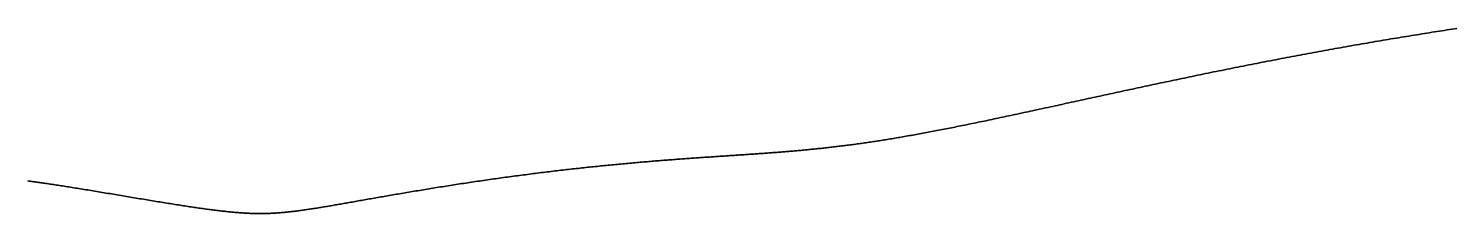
# Model space of a CAD drawing. Header units: inches. Extents: x 130170 to 284068, y 377793 to 804530.
# Drawn here: x 253772.5 to 253857.6, y 753897.8 to 753908.9 of the extents above; entities that cross this region are included whole.
import ezdxf

# ---------------------------------------------------------------- set-up
doc = ezdxf.new("R2010")
doc.units = ezdxf.units.IN
doc.header["$MEASUREMENT"] = 0
doc.layers.add('muni_il', color=7, linetype='Continuous')

msp = doc.modelspace()

# ---------------------------------------------------------------- linework, layer by layer
at = {"layer": 'muni_il'}
for points in [[(253857.746, 753908.86), (253857.599, 753908.838), (253857.451, 753908.815), (253857.304, 753908.792), (253857.156, 753908.769), (253857.007, 753908.746), (253856.858, 753908.723), (253856.709, 753908.7), (253856.559, 753908.676), (253856.409, 753908.653), (253856.259, 753908.629), (253856.108, 753908.605), (253855.957, 753908.581), (253855.806, 753908.557), (253855.654, 753908.533), (253855.502, 753908.508), (253855.349, 753908.484), (253855.197, 753908.459), (253855.044, 753908.434), (253854.89, 753908.409), (253854.736, 753908.384), (253854.582, 753908.359), (253854.428, 753908.333), (253854.273, 753908.308), (253854.118, 753908.282), (253853.963, 753908.256), (253853.808, 753908.23), (253853.652, 753908.204), (253853.496, 753908.178), (253853.339, 753908.151), (253853.183, 753908.125), (253853.026, 753908.098), (253852.869, 753908.071), (253852.711, 753908.044), (253852.554, 753908.017), (253852.396, 753907.99), (253852.238, 753907.963), (253852.08, 753907.935), (253851.921, 753907.908), (253851.762, 753907.88), (253851.603, 753907.852), (253851.444, 753907.824), (253851.285, 753907.796), (253851.126, 753907.768), (253850.966, 753907.739), (253850.806, 753907.711), (253850.646, 753907.682), (253850.486, 753907.653), (253850.325, 753907.624), (253850.165, 753907.595), (253850.004, 753907.566), (253849.844, 753907.537), (253849.683, 753907.508), (253849.522, 753907.478), (253849.361, 753907.449), (253849.199, 753907.419), (253849.038, 753907.389), (253848.877, 753907.359), (253848.715, 753907.329), (253848.554, 753907.299), (253848.392, 753907.269), (253848.23, 753907.238), (253848.069, 753907.208), (253847.907, 753907.177), (253847.745, 753907.147), (253847.583, 753907.116), (253847.421, 753907.085), (253847.259, 753907.054), (253847.098, 753907.023), (253846.936, 753906.992), (253846.774, 753906.961), (253846.612, 753906.93), (253846.45, 753906.898), (253846.288, 753906.867), (253846.126, 753906.835), (253845.964, 753906.804), (253845.803, 753906.772), (253845.641, 753906.74), (253845.479, 753906.708), (253845.318, 753906.676), (253845.156, 753906.644), (253844.995, 753906.612), (253844.833, 753906.58), (253844.672, 753906.548), (253844.511, 753906.516), (253844.35, 753906.483), (253844.189, 753906.451), (253844.029, 753906.419), (253843.868, 753906.386), (253843.708, 753906.354), (253843.547, 753906.321), (253843.387, 753906.289), (253843.227, 753906.256), (253843.067, 753906.223), (253842.908, 753906.191), (253842.748, 753906.158), (253842.589, 753906.125), (253842.43, 753906.092), (253842.271, 753906.059), (253842.112, 753906.026), (253841.954, 753905.994), (253841.796, 753905.961), (253841.638, 753905.928), (253841.48, 753905.895), (253841.322, 753905.862), (253841.165, 753905.829), (253841.008, 753905.796), (253840.851, 753905.763), (253840.695, 753905.73), (253840.539, 753905.697), (253840.383, 753905.664), (253840.227, 753905.632), (253840.072, 753905.599), (253839.917, 753905.566), (253839.763, 753905.533), (253839.608, 753905.5), (253839.454, 753905.467), (253839.301, 753905.434), (253839.147, 753905.401), (253838.994, 753905.369), (253838.842, 753905.336), (253838.689, 753905.303), (253838.537, 753905.271), (253838.386, 753905.238), (253838.235, 753905.205), (253838.084, 753905.173), (253837.933, 753905.14), (253837.783, 753905.108), (253837.634, 753905.076), (253837.485, 753905.043), (253837.336, 753905.011), (253837.187, 753904.979), (253837.039, 753904.947), (253836.892, 753904.915), (253836.745, 753904.883), (253836.598, 753904.851), (253836.451, 753904.819), (253836.306, 753904.787), (253836.16, 753904.755), (253836.015, 753904.724), (253835.871, 753904.692), (253835.727, 753904.661), (253835.583, 753904.629), (253835.44, 753904.598), (253835.297, 753904.567), (253835.155, 753904.536), (253835.013, 753904.505), (253834.872, 753904.474), (253834.731, 753904.443), (253834.591, 753904.413), (253834.451, 753904.382), (253834.312, 753904.352), (253834.173, 753904.321), (253834.035, 753904.291), (253833.897, 753904.261), (253833.76, 753904.231), (253833.623, 753904.201), (253833.487, 753904.171), (253833.351, 753904.142), (253833.215, 753904.112), (253833.081, 753904.083), (253832.947, 753904.054), (253832.813, 753904.024), (253832.68, 753903.995), (253832.547, 753903.967), (253832.415, 753903.938), (253832.283, 753903.909), (253832.152, 753903.881), (253832.022, 753903.853), (253831.892, 753903.825), (253831.762, 753903.797), (253831.634, 753903.769), (253831.505, 753903.741), (253831.377, 753903.714), (253831.25, 753903.686), (253831.123, 753903.659), (253830.997, 753903.632), (253830.871, 753903.605), (253830.746, 753903.578), (253830.622, 753903.552), (253830.498, 753903.525), (253830.374, 753903.499), (253830.251, 753903.473), (253830.129, 753903.447), (253830.007, 753903.421), (253829.886, 753903.396), (253829.765, 753903.37), (253829.645, 753903.345), (253829.525, 753903.32), (253829.406, 753903.295), (253829.288, 753903.271), (253829.17, 753903.246), (253829.052, 753903.222), (253828.935, 753903.198), (253828.819, 753903.173), (253828.703, 753903.15), (253828.588, 753903.126), (253828.473, 753903.103), (253828.359, 753903.079), (253828.245, 753903.056), (253828.132, 753903.033), (253828.019, 753903.01), (253827.907, 753902.988), (253827.795, 753902.966), (253827.684, 753902.943), (253827.574, 753902.921), (253827.464, 753902.9), (253827.354, 753902.878), (253827.245, 753902.856), (253827.137, 753902.835), (253827.029, 753902.814), (253826.921, 753902.793), (253826.815, 753902.772), (253826.708, 753902.752), (253826.602, 753902.732), (253826.497, 753902.711), (253826.392, 753902.691), (253826.287, 753902.672), (253826.183, 753902.652), (253826.08, 753902.633), (253825.977, 753902.613), (253825.874, 753902.594), (253825.772, 753902.575), (253825.671, 753902.557), (253825.57, 753902.538), (253825.469, 753902.52), (253825.369, 753902.502), (253825.269, 753902.484), (253825.17, 753902.466), (253825.071, 753902.449), (253824.973, 753902.431), (253824.875, 753902.414), (253824.778, 753902.397), (253824.681, 753902.38), (253824.584, 753902.363), (253824.488, 753902.347), (253824.392, 753902.33), (253824.297, 753902.314), (253824.202, 753902.298), (253824.107, 753902.283), (253824.013, 753902.267), (253823.919, 753902.251), (253823.826, 753902.236), (253823.733, 753902.221), (253823.641, 753902.206), (253823.549, 753902.191), (253823.457, 753902.177), (253823.366, 753902.162), (253823.274, 753902.148), (253823.184, 753902.134), (253823.094, 753902.12), (253823.004, 753902.106), (253822.914, 753902.092), (253822.825, 753902.079), (253822.736, 753902.066), (253822.647, 753902.052), (253822.559, 753902.04), (253822.471, 753902.027), (253822.383, 753902.014), (253822.296, 753902.001), (253822.209, 753901.989), (253822.122, 753901.977), (253822.035, 753901.965), (253821.949, 753901.953), (253821.863, 753901.941), (253821.778, 753901.929), (253821.692, 753901.918), (253821.607, 753901.906), (253821.522, 753901.895), (253821.438, 753901.884), (253821.354, 753901.873), (253821.269, 753901.862), (253821.186, 753901.852), (253821.102, 753901.841), (253821.018, 753901.831), (253820.935, 753901.82), (253820.852, 753901.81), (253820.769, 753901.8), (253820.687, 753901.79), (253820.604, 753901.781), (253820.522, 753901.771), (253820.44, 753901.761), (253820.358, 753901.752), (253820.276, 753901.743), (253820.195, 753901.733), (253820.114, 753901.724), (253820.032, 753901.715), (253819.951, 753901.706), (253819.87, 753901.698), (253819.79, 753901.689), (253819.709, 753901.68), (253819.628, 753901.672), (253819.548, 753901.663), (253819.467, 753901.655), (253819.387, 753901.647), (253819.307, 753901.639), (253819.227, 753901.631), (253819.147, 753901.623), (253819.067, 753901.615), (253818.987, 753901.608), (253818.907, 753901.6), (253818.827, 753901.592), (253818.748, 753901.585), (253818.668, 753901.578), (253818.588, 753901.57), (253818.509, 753901.563), (253818.429, 753901.556), (253818.35, 753901.549), (253818.27, 753901.542), (253818.191, 753901.535), (253818.111, 753901.528), (253818.032, 753901.521), (253817.952, 753901.514), (253817.872, 753901.508), (253817.793, 753901.501), (253817.713, 753901.494), (253817.634, 753901.488), (253817.554, 753901.482), (253817.474, 753901.475), (253817.394, 753901.469), (253817.315, 753901.462), (253817.235, 753901.456), (253817.155, 753901.45), (253817.075, 753901.444), (253816.995, 753901.438), (253816.914, 753901.432), (253816.834, 753901.426), (253816.754, 753901.42), (253816.673, 753901.414), (253816.593, 753901.408), (253816.512, 753901.402), (253816.431, 753901.396), (253816.35, 753901.39), (253816.269, 753901.384), (253816.188, 753901.378), (253816.106, 753901.373), (253816.025, 753901.367), (253815.943, 753901.361), (253815.861, 753901.355), (253815.779, 753901.35), (253815.697, 753901.344), (253815.615, 753901.338), (253815.532, 753901.333), (253815.45, 753901.327), (253815.367, 753901.321), (253815.284, 753901.316), (253815.201, 753901.31), (253815.117, 753901.304), (253815.033, 753901.299), (253814.95, 753901.293), (253814.866, 753901.287), (253814.781, 753901.282), (253814.697, 753901.276), (253814.612, 753901.271), (253814.527, 753901.265), (253814.442, 753901.259), (253814.356, 753901.253), (253814.271, 753901.248), (253814.185, 753901.242), (253814.099, 753901.236), (253814.012, 753901.23), (253813.926, 753901.225), (253813.839, 753901.219), (253813.752, 753901.213), (253813.664, 753901.207), (253813.576, 753901.201), (253813.488, 753901.195), (253813.4, 753901.189), (253813.311, 753901.183), (253813.223, 753901.177), (253813.133, 753901.171), (253813.044, 753901.165), (253812.954, 753901.159), (253812.864, 753901.153), (253812.774, 753901.147), (253812.683, 753901.14), (253812.592, 753901.134), (253812.501, 753901.128), (253812.409, 753901.121), (253812.318, 753901.115), (253812.225, 753901.108), (253812.133, 753901.102), (253812.04, 753901.095), (253811.947, 753901.089), (253811.853, 753901.082), (253811.76, 753901.075), (253811.666, 753901.068), (253811.571, 753901.061), (253811.476, 753901.054), (253811.381, 753901.047), (253811.286, 753901.04), (253811.19, 753901.033), (253811.094, 753901.026), (253810.997, 753901.019), (253810.901, 753901.011), (253810.803, 753901.004), (253810.706, 753900.996), (253810.608, 753900.989), (253810.51, 753900.981), (253810.411, 753900.973), (253810.313, 753900.966), (253810.213, 753900.958), (253810.114, 753900.95), (253810.014, 753900.942), (253809.914, 753900.934), (253809.813, 753900.925), (253809.712, 753900.917), (253809.611, 753900.909), (253809.509, 753900.9), (253809.408, 753900.892), (253809.305, 753900.883), (253809.203, 753900.874), (253809.1, 753900.866), (253808.996, 753900.857), (253808.893, 753900.848), (253808.789, 753900.838), (253808.684, 753900.829), (253808.58, 753900.82), (253808.475, 753900.811), (253808.369, 753900.801), (253808.264, 753900.792), (253808.157, 753900.782), (253808.051, 753900.772), (253807.945, 753900.762), (253807.838, 753900.752), (253807.73, 753900.742), (253807.623, 753900.732), (253807.514, 753900.722), (253807.406, 753900.711), (253807.298, 753900.701), (253807.189, 753900.69), (253807.079, 753900.679), (253806.97, 753900.669), (253806.86, 753900.658), (253806.75, 753900.647), (253806.64, 753900.636), (253806.529, 753900.624), (253806.418, 753900.613), (253806.306, 753900.602), (253806.195, 753900.59), (253806.083, 753900.578), (253805.971, 753900.566), (253805.858, 753900.555), (253805.746, 753900.543), (253805.633, 753900.53), (253805.519, 753900.518), (253805.406, 753900.506), (253805.292, 753900.493), (253805.178, 753900.481), (253805.064, 753900.468), (253804.949, 753900.455), (253804.834, 753900.442), (253804.719, 753900.429), (253804.604, 753900.416), (253804.489, 753900.403), (253804.373, 753900.39), (253804.257, 753900.376), (253804.141, 753900.363), (253804.025, 753900.349), (253803.909, 753900.335), (253803.792, 753900.321), (253803.675, 753900.307), (253803.558, 753900.293), (253803.441, 753900.279), (253803.324, 753900.264), (253803.206, 753900.25), (253803.088, 753900.235), (253802.971, 753900.221), (253802.853, 753900.206), (253802.735, 753900.191), (253802.616, 753900.176), (253802.498, 753900.161), (253802.38, 753900.146), (253802.261, 753900.131), (253802.143, 753900.115), (253802.024, 753900.1), (253801.905, 753900.084), (253801.786, 753900.068), (253801.667, 753900.053), (253801.548, 753900.037), (253801.429, 753900.021), (253801.31, 753900.005), (253801.191, 753899.989), (253801.072, 753899.973), (253800.953, 753899.956), (253800.834, 753899.94), (253800.715, 753899.923), (253800.596, 753899.907), (253800.476, 753899.89), (253800.357, 753899.873), (253800.238, 753899.856), (253800.119, 753899.84), (253800, 753899.823), (253799.882, 753899.805), (253799.763, 753899.788), (253799.644, 753899.771), (253799.525, 753899.754), (253799.407, 753899.736), (253799.288, 753899.719), (253799.17, 753899.702), (253799.052, 753899.684), (253798.934, 753899.666), (253798.816, 753899.649), (253798.698, 753899.631), (253798.58, 753899.613), (253798.463, 753899.595), (253798.346, 753899.578), (253798.229, 753899.56), (253798.112, 753899.542), (253797.995, 753899.524), (253797.879, 753899.506), (253797.762, 753899.488), (253797.646, 753899.469), (253797.531, 753899.451), (253797.415, 753899.433), (253797.3, 753899.415), (253797.185, 753899.397), (253797.071, 753899.378), (253796.956, 753899.36), (253796.842, 753899.342), (253796.729, 753899.323), (253796.615, 753899.305), (253796.502, 753899.287), (253796.389, 753899.268), (253796.277, 753899.25), (253796.165, 753899.232), (253796.054, 753899.213), (253795.942, 753899.195), (253795.832, 753899.177), (253795.721, 753899.158), (253795.611, 753899.14), (253795.502, 753899.122), (253795.392, 753899.103), (253795.284, 753899.085), (253795.175, 753899.067), (253795.067, 753899.049), (253794.96, 753899.03), (253794.853, 753899.012), (253794.747, 753898.994), (253794.641, 753898.976), (253794.535, 753898.958), (253794.43, 753898.94), (253794.326, 753898.922), (253794.222, 753898.904), (253794.119, 753898.886), (253794.016, 753898.868), (253793.913, 753898.851), (253793.812, 753898.833), (253793.71, 753898.815), (253793.61, 753898.798), (253793.51, 753898.78), (253793.41, 753898.763), (253793.311, 753898.745), (253793.213, 753898.728), (253793.115, 753898.711), (253793.017, 753898.694), (253792.921, 753898.677), (253792.825, 753898.66), (253792.729, 753898.643), (253792.635, 753898.626), (253792.54, 753898.61), (253792.447, 753898.593), (253792.354, 753898.577), (253792.261, 753898.56), (253792.17, 753898.544), (253792.078, 753898.528), (253791.988, 753898.512), (253791.898, 753898.496), (253791.809, 753898.48), (253791.72, 753898.465), (253791.632, 753898.449), (253791.545, 753898.434), (253791.458, 753898.419), (253791.372, 753898.404), (253791.287, 753898.389), (253791.202, 753898.374), (253791.118, 753898.359), (253791.034, 753898.345), (253790.952, 753898.33), (253790.869, 753898.316), (253790.788, 753898.302), (253790.707, 753898.288), (253790.626, 753898.274), (253790.547, 753898.26), (253790.468, 753898.247), (253790.389, 753898.233), (253790.311, 753898.22), (253790.234, 753898.207), (253790.157, 753898.194), (253790.081, 753898.182), (253790.006, 753898.169), (253789.931, 753898.157), (253789.857, 753898.145), (253789.783, 753898.133), (253789.71, 753898.121), (253789.637, 753898.109), (253789.565, 753898.098), (253789.494, 753898.087), (253789.423, 753898.076), (253789.353, 753898.065), (253789.283, 753898.054), (253789.214, 753898.044), (253789.145, 753898.033), (253789.076, 753898.023), (253789.009, 753898.013), (253788.941, 753898.004), (253788.875, 753897.994), (253788.808, 753897.985), (253788.742, 753897.976), (253788.677, 753897.967), (253788.612, 753897.958), (253788.547, 753897.95), (253788.483, 753897.941), (253788.419, 753897.933), (253788.356, 753897.925), (253788.293, 753897.918), (253788.23, 753897.91), (253788.167, 753897.903), (253788.105, 753897.896), (253788.044, 753897.889), (253787.982, 753897.883), (253787.921, 753897.876), (253787.86, 753897.87), (253787.8, 753897.864), (253787.739, 753897.859), (253787.679, 753897.853), (253787.619, 753897.848), (253787.559, 753897.843), (253787.5, 753897.838), (253787.441, 753897.833), (253787.382, 753897.829), (253787.323, 753897.825), (253787.264, 753897.821), (253787.205, 753897.817), (253787.146, 753897.814), (253787.087, 753897.811), (253787.029, 753897.808), (253786.97, 753897.805), (253786.912, 753897.802), (253786.853, 753897.8), (253786.795, 753897.798), (253786.736, 753897.796), (253786.677, 753897.795), (253786.619, 753897.793), (253786.56, 753897.792), (253786.501, 753897.791), (253786.442, 753897.791), (253786.383, 753897.79), (253786.324, 753897.79), (253786.264, 753897.79), (253786.205, 753897.791), (253786.145, 753897.791), (253786.085, 753897.792), (253786.025, 753897.793), (253785.964, 753897.794), (253785.903, 753897.796), (253785.842, 753897.797), (253785.781, 753897.799), (253785.719, 753897.802), (253785.657, 753897.804), (253785.595, 753897.807), (253785.532, 753897.81), (253785.469, 753897.813), (253785.405, 753897.817), (253785.341, 753897.82), (253785.277, 753897.824), (253785.212, 753897.829), (253785.147, 753897.833), (253785.081, 753897.838), (253785.015, 753897.843), (253784.948, 753897.848), (253784.88, 753897.853), (253784.812, 753897.859), (253784.744, 753897.865), (253784.675, 753897.871), (253784.605, 753897.878), (253784.535, 753897.885), (253784.464, 753897.891), (253784.393, 753897.899), (253784.321, 753897.906), (253784.248, 753897.914), (253784.175, 753897.922), (253784.1, 753897.93), (253784.026, 753897.938), (253783.95, 753897.947), (253783.874, 753897.956), (253783.797, 753897.965), (253783.72, 753897.975), (253783.641, 753897.984), (253783.562, 753897.994), (253783.483, 753898.004), (253783.402, 753898.015), (253783.321, 753898.025), (253783.239, 753898.036), (253783.156, 753898.047), (253783.072, 753898.059), (253782.988, 753898.07), (253782.903, 753898.082), (253782.817, 753898.094), (253782.73, 753898.106), (253782.643, 753898.119), (253782.554, 753898.132), (253782.465, 753898.145), (253782.375, 753898.158), (253782.285, 753898.171), (253782.193, 753898.185), (253782.101, 753898.199), (253782.008, 753898.213), (253781.914, 753898.227), (253781.82, 753898.241), (253781.724, 753898.256), (253781.628, 753898.271), (253781.531, 753898.286), (253781.434, 753898.301), (253781.335, 753898.317), (253781.236, 753898.333), (253781.136, 753898.349), (253781.036, 753898.365), (253780.935, 753898.381), (253780.833, 753898.397), (253780.73, 753898.414), (253780.627, 753898.431), (253780.523, 753898.447), (253780.418, 753898.464), (253780.313, 753898.482), (253780.208, 753898.499), (253780.101, 753898.517), (253779.994, 753898.534), (253779.887, 753898.552), (253779.779, 753898.57), (253779.671, 753898.588), (253779.562, 753898.606), (253779.453, 753898.624), (253779.343, 753898.642), (253779.233, 753898.661), (253779.122, 753898.679), (253779.012, 753898.698), (253778.901, 753898.716), (253778.789, 753898.735), (253778.678, 753898.754), (253778.566, 753898.772), (253778.454, 753898.791), (253778.341, 753898.81), (253778.229, 753898.829), (253778.117, 753898.848), (253778.004, 753898.866), (253777.892, 753898.885), (253777.779, 753898.904), (253777.667, 753898.923), (253777.555, 753898.942), (253777.443, 753898.961), (253777.331, 753898.979), (253777.219, 753898.998), (253777.107, 753899.017), (253776.996, 753899.035), (253776.885, 753899.054), (253776.774, 753899.072), (253776.664, 753899.091), (253776.555, 753899.109), (253776.445, 753899.127), (253776.337, 753899.145), (253776.229, 753899.162), (253776.121, 753899.18), (253776.014, 753899.198), (253775.908, 753899.215), (253775.803, 753899.232), (253775.698, 753899.249), (253775.594, 753899.266), (253775.491, 753899.283), (253775.389, 753899.299), (253775.288, 753899.316), (253775.188, 753899.332), (253775.089, 753899.348), (253774.991, 753899.363), (253774.894, 753899.379), (253774.798, 753899.394), (253774.703, 753899.409), (253774.61, 753899.423), (253774.517, 753899.438), (253774.426, 753899.452), (253774.336, 753899.466), (253774.248, 753899.48), (253774.16, 753899.493), (253774.075, 753899.506), (253773.99, 753899.519), (253773.907, 753899.532), (253773.825, 753899.544), (253773.745, 753899.556), (253773.666, 753899.568), (253773.589, 753899.579), (253773.513, 753899.59), (253773.438, 753899.601), (253773.365, 753899.612), (253773.294, 753899.622), (253773.224, 753899.632), (253773.155, 753899.642), (253773.088, 753899.651), (253773.023, 753899.661), (253772.958, 753899.67), (253772.896, 753899.678), (253772.835, 753899.687), (253772.775, 753899.695), (253772.716, 753899.703), (253772.659, 753899.711), (253772.604, 753899.718), (253772.55, 753899.726), (253772.497, 753899.733), (253772.445, 753899.74)], [(253772.445, 753899.74), (253772.497, 753899.733), (253772.55, 753899.726), (253772.604, 753899.718), (253772.659, 753899.711), (253772.716, 753899.703), (253772.775, 753899.695), (253772.835, 753899.687), (253772.896, 753899.678), (253772.958, 753899.67), (253773.023, 753899.661), (253773.088, 753899.651), (253773.155, 753899.642), (253773.224, 753899.632), (253773.294, 753899.622), (253773.365, 753899.612), (253773.438, 753899.601), (253773.513, 753899.59), (253773.589, 753899.579), (253773.666, 753899.568), (253773.745, 753899.556), (253773.825, 753899.544), (253773.907, 753899.532), (253773.99, 753899.519), (253774.075, 753899.506), (253774.16, 753899.493), (253774.248, 753899.48), (253774.336, 753899.466), (253774.426, 753899.452), (253774.517, 753899.438), (253774.61, 753899.423), (253774.703, 753899.409), (253774.798, 753899.394), (253774.894, 753899.379), (253774.991, 753899.363), (253775.089, 753899.348), (253775.188, 753899.332), (253775.288, 753899.316), (253775.389, 753899.299), (253775.491, 753899.283), (253775.594, 753899.266), (253775.698, 753899.249), (253775.803, 753899.232), (253775.908, 753899.215), (253776.014, 753899.198), (253776.121, 753899.18), (253776.229, 753899.162), (253776.337, 753899.145), (253776.445, 753899.127), (253776.555, 753899.109), (253776.664, 753899.091), (253776.774, 753899.072), (253776.885, 753899.054), (253776.996, 753899.035), (253777.107, 753899.017), (253777.219, 753898.998), (253777.331, 753898.979), (253777.443, 753898.961), (253777.555, 753898.942), (253777.667, 753898.923), (253777.779, 753898.904), (253777.892, 753898.885), (253778.004, 753898.866), (253778.117, 753898.848), (253778.229, 753898.829), (253778.341, 753898.81), (253778.454, 753898.791), (253778.566, 753898.772), (253778.678, 753898.754), (253778.789, 753898.735), (253778.901, 753898.716), (253779.012, 753898.698), (253779.122, 753898.679), (253779.233, 753898.661), (253779.343, 753898.642), (253779.453, 753898.624), (253779.562, 753898.606), (253779.671, 753898.588), (253779.779, 753898.57), (253779.887, 753898.552), (253779.994, 753898.534), (253780.101, 753898.517), (253780.208, 753898.499), (253780.313, 753898.482), (253780.418, 753898.464), (253780.523, 753898.447), (253780.627, 753898.431), (253780.73, 753898.414), (253780.833, 753898.397), (253780.935, 753898.381), (253781.036, 753898.365), (253781.136, 753898.349), (253781.236, 753898.333), (253781.335, 753898.317), (253781.434, 753898.301), (253781.531, 753898.286), (253781.628, 753898.271), (253781.724, 753898.256), (253781.82, 753898.241), (253781.914, 753898.227), (253782.008, 753898.213), (253782.101, 753898.199), (253782.193, 753898.185), (253782.285, 753898.171), (253782.375, 753898.158), (253782.465, 753898.145), (253782.554, 753898.132), (253782.643, 753898.119), (253782.73, 753898.106), (253782.817, 753898.094), (253782.903, 753898.082), (253782.988, 753898.07), (253783.072, 753898.059), (253783.156, 753898.047), (253783.239, 753898.036), (253783.321, 753898.025), (253783.402, 753898.015), (253783.483, 753898.004), (253783.562, 753897.994), (253783.641, 753897.984), (253783.72, 753897.975), (253783.797, 753897.965), (253783.874, 753897.956), (253783.95, 753897.947), (253784.026, 753897.938), (253784.1, 753897.93), (253784.175, 753897.922), (253784.248, 753897.914), (253784.321, 753897.906), (253784.393, 753897.899), (253784.464, 753897.891), (253784.535, 753897.885), (253784.605, 753897.878), (253784.675, 753897.871), (253784.744, 753897.865), (253784.812, 753897.859), (253784.88, 753897.853), (253784.948, 753897.848), (253785.015, 753897.843), (253785.081, 753897.838), (253785.147, 753897.833), (253785.212, 753897.829), (253785.277, 753897.824), (253785.341, 753897.82), (253785.405, 753897.817), (253785.469, 753897.813), (253785.532, 753897.81), (253785.595, 753897.807), (253785.657, 753897.804), (253785.719, 753897.802), (253785.781, 753897.799), (253785.842, 753897.797), (253785.903, 753897.796), (253785.964, 753897.794), (253786.025, 753897.793), (253786.085, 753897.792), (253786.145, 753897.791), (253786.205, 753897.791), (253786.264, 753897.79), (253786.324, 753897.79), (253786.383, 753897.79), (253786.442, 753897.791), (253786.501, 753897.791), (253786.56, 753897.792), (253786.619, 753897.793), (253786.677, 753897.795), (253786.736, 753897.796), (253786.795, 753897.798), (253786.853, 753897.8), (253786.912, 753897.802), (253786.97, 753897.805), (253787.029, 753897.808), (253787.087, 753897.811), (253787.146, 753897.814), (253787.205, 753897.817), (253787.264, 753897.821), (253787.323, 753897.825), (253787.382, 753897.829), (253787.441, 753897.833), (253787.5, 753897.838), (253787.559, 753897.843), (253787.619, 753897.848), (253787.679, 753897.853), (253787.739, 753897.859), (253787.8, 753897.864), (253787.86, 753897.87), (253787.921, 753897.876), (253787.982, 753897.883), (253788.044, 753897.889), (253788.105, 753897.896), (253788.167, 753897.903), (253788.23, 753897.91), (253788.293, 753897.918), (253788.356, 753897.925), (253788.419, 753897.933), (253788.483, 753897.941), (253788.547, 753897.95), (253788.612, 753897.958), (253788.677, 753897.967), (253788.742, 753897.976), (253788.808, 753897.985), (253788.875, 753897.994), (253788.941, 753898.004), (253789.009, 753898.013), (253789.076, 753898.023), (253789.145, 753898.033), (253789.214, 753898.044), (253789.283, 753898.054), (253789.353, 753898.065), (253789.423, 753898.076), (253789.494, 753898.087), (253789.565, 753898.098), (253789.637, 753898.109), (253789.71, 753898.121), (253789.783, 753898.133), (253789.857, 753898.145), (253789.931, 753898.157), (253790.006, 753898.169), (253790.081, 753898.182), (253790.157, 753898.194), (253790.234, 753898.207), (253790.311, 753898.22), (253790.389, 753898.233), (253790.468, 753898.247), (253790.547, 753898.26), (253790.626, 753898.274), (253790.707, 753898.288), (253790.788, 753898.302), (253790.869, 753898.316), (253790.952, 753898.33), (253791.034, 753898.345), (253791.118, 753898.359), (253791.202, 753898.374), (253791.287, 753898.389), (253791.372, 753898.404), (253791.458, 753898.419), (253791.545, 753898.434), (253791.632, 753898.449), (253791.72, 753898.465), (253791.809, 753898.48), (253791.898, 753898.496), (253791.988, 753898.512), (253792.078, 753898.528), (253792.17, 753898.544), (253792.261, 753898.56), (253792.354, 753898.577), (253792.447, 753898.593), (253792.54, 753898.61), (253792.635, 753898.626), (253792.729, 753898.643), (253792.825, 753898.66), (253792.921, 753898.677), (253793.017, 753898.694), (253793.115, 753898.711), (253793.213, 753898.728), (253793.311, 753898.745), (253793.41, 753898.763), (253793.51, 753898.78), (253793.61, 753898.798), (253793.71, 753898.815), (253793.812, 753898.833), (253793.913, 753898.851), (253794.016, 753898.868), (253794.119, 753898.886), (253794.222, 753898.904), (253794.326, 753898.922), (253794.43, 753898.94), (253794.535, 753898.958), (253794.641, 753898.976), (253794.747, 753898.994), (253794.853, 753899.012), (253794.96, 753899.03), (253795.067, 753899.049), (253795.175, 753899.067), (253795.284, 753899.085), (253795.392, 753899.103), (253795.502, 753899.122), (253795.611, 753899.14), (253795.721, 753899.158), (253795.832, 753899.177), (253795.942, 753899.195), (253796.054, 753899.213), (253796.165, 753899.232), (253796.277, 753899.25), (253796.389, 753899.268), (253796.502, 753899.287), (253796.615, 753899.305), (253796.729, 753899.323), (253796.842, 753899.342), (253796.956, 753899.36), (253797.071, 753899.378), (253797.185, 753899.397), (253797.3, 753899.415), (253797.415, 753899.433), (253797.531, 753899.451), (253797.646, 753899.469), (253797.762, 753899.488), (253797.879, 753899.506), (253797.995, 753899.524), (253798.112, 753899.542), (253798.229, 753899.56), (253798.346, 753899.578), (253798.463, 753899.595), (253798.58, 753899.613), (253798.698, 753899.631), (253798.816, 753899.649), (253798.934, 753899.666), (253799.052, 753899.684), (253799.17, 753899.702), (253799.288, 753899.719), (253799.407, 753899.736), (253799.525, 753899.754), (253799.644, 753899.771), (253799.763, 753899.788), (253799.882, 753899.805), (253800, 753899.823), (253800.119, 753899.84), (253800.238, 753899.856), (253800.357, 753899.873), (253800.476, 753899.89), (253800.596, 753899.907), (253800.715, 753899.923), (253800.834, 753899.94), (253800.953, 753899.956), (253801.072, 753899.973), (253801.191, 753899.989), (253801.31, 753900.005), (253801.429, 753900.021), (253801.548, 753900.037), (253801.667, 753900.053), (253801.786, 753900.068), (253801.905, 753900.084), (253802.024, 753900.1), (253802.143, 753900.115), (253802.261, 753900.131), (253802.38, 753900.146), (253802.498, 753900.161), (253802.616, 753900.176), (253802.735, 753900.191), (253802.853, 753900.206), (253802.971, 753900.221), (253803.088, 753900.235), (253803.206, 753900.25), (253803.324, 753900.264), (253803.441, 753900.279), (253803.558, 753900.293), (253803.675, 753900.307), (253803.792, 753900.321), (253803.909, 753900.335), (253804.025, 753900.349), (253804.141, 753900.363), (253804.257, 753900.376), (253804.373, 753900.39), (253804.489, 753900.403), (253804.604, 753900.416), (253804.719, 753900.429), (253804.834, 753900.442), (253804.949, 753900.455), (253805.064, 753900.468), (253805.178, 753900.481), (253805.292, 753900.493), (253805.406, 753900.506), (253805.519, 753900.518), (253805.633, 753900.53), (253805.746, 753900.543), (253805.858, 753900.555), (253805.971, 753900.566), (253806.083, 753900.578), (253806.195, 753900.59), (253806.306, 753900.602), (253806.418, 753900.613), (253806.529, 753900.624), (253806.64, 753900.636), (253806.75, 753900.647), (253806.86, 753900.658), (253806.97, 753900.669), (253807.079, 753900.679), (253807.189, 753900.69), (253807.298, 753900.701), (253807.406, 753900.711), (253807.514, 753900.722), (253807.623, 753900.732), (253807.73, 753900.742), (253807.838, 753900.752), (253807.945, 753900.762), (253808.051, 753900.772), (253808.157, 753900.782), (253808.264, 753900.792), (253808.369, 753900.801), (253808.475, 753900.811), (253808.58, 753900.82), (253808.684, 753900.829), (253808.789, 753900.838), (253808.893, 753900.848), (253808.996, 753900.857), (253809.1, 753900.866), (253809.203, 753900.874), (253809.305, 753900.883), (253809.408, 753900.892), (253809.509, 753900.9), (253809.611, 753900.909), (253809.712, 753900.917), (253809.813, 753900.925), (253809.914, 753900.934), (253810.014, 753900.942), (253810.114, 753900.95), (253810.213, 753900.958), (253810.313, 753900.966), (253810.411, 753900.973), (253810.51, 753900.981), (253810.608, 753900.989), (253810.706, 753900.996), (253810.803, 753901.004), (253810.901, 753901.011), (253810.997, 753901.019), (253811.094, 753901.026), (253811.19, 753901.033), (253811.286, 753901.04), (253811.381, 753901.047), (253811.476, 753901.054), (253811.571, 753901.061), (253811.666, 753901.068), (253811.76, 753901.075), (253811.853, 753901.082), (253811.947, 753901.089), (253812.04, 753901.095), (253812.133, 753901.102), (253812.225, 753901.108), (253812.318, 753901.115), (253812.409, 753901.121), (253812.501, 753901.128), (253812.592, 753901.134), (253812.683, 753901.14), (253812.774, 753901.147), (253812.864, 753901.153), (253812.954, 753901.159), (253813.044, 753901.165), (253813.133, 753901.171), (253813.223, 753901.177), (253813.311, 753901.183), (253813.4, 753901.189), (253813.488, 753901.195), (253813.576, 753901.201), (253813.664, 753901.207), (253813.752, 753901.213), (253813.839, 753901.219), (253813.926, 753901.225), (253814.012, 753901.23), (253814.099, 753901.236), (253814.185, 753901.242), (253814.271, 753901.248), (253814.356, 753901.253), (253814.442, 753901.259), (253814.527, 753901.265), (253814.612, 753901.271), (253814.697, 753901.276), (253814.781, 753901.282), (253814.866, 753901.287), (253814.95, 753901.293), (253815.033, 753901.299), (253815.117, 753901.304), (253815.201, 753901.31), (253815.284, 753901.316), (253815.367, 753901.321), (253815.45, 753901.327), (253815.532, 753901.333), (253815.615, 753901.338), (253815.697, 753901.344), (253815.779, 753901.35), (253815.861, 753901.355), (253815.943, 753901.361), (253816.025, 753901.367), (253816.106, 753901.373), (253816.188, 753901.378), (253816.269, 753901.384), (253816.35, 753901.39), (253816.431, 753901.396), (253816.512, 753901.402), (253816.593, 753901.408), (253816.673, 753901.414), (253816.754, 753901.42), (253816.834, 753901.426), (253816.914, 753901.432), (253816.995, 753901.438), (253817.075, 753901.444), (253817.155, 753901.45), (253817.235, 753901.456), (253817.315, 753901.462), (253817.394, 753901.469), (253817.474, 753901.475), (253817.554, 753901.482), (253817.634, 753901.488), (253817.713, 753901.494), (253817.793, 753901.501), (253817.872, 753901.508), (253817.952, 753901.514), (253818.032, 753901.521), (253818.111, 753901.528), (253818.191, 753901.535), (253818.27, 753901.542), (253818.35, 753901.549), (253818.429, 753901.556), (253818.509, 753901.563), (253818.588, 753901.57), (253818.668, 753901.578), (253818.748, 753901.585), (253818.827, 753901.592), (253818.907, 753901.6), (253818.987, 753901.608), (253819.067, 753901.615), (253819.147, 753901.623), (253819.227, 753901.631), (253819.307, 753901.639), (253819.387, 753901.647), (253819.467, 753901.655), (253819.548, 753901.663), (253819.628, 753901.672), (253819.709, 753901.68), (253819.79, 753901.689), (253819.87, 753901.698), (253819.951, 753901.706), (253820.032, 753901.715), (253820.114, 753901.724), (253820.195, 753901.733), (253820.276, 753901.743), (253820.358, 753901.752), (253820.44, 753901.761), (253820.522, 753901.771), (253820.604, 753901.781), (253820.687, 753901.79), (253820.769, 753901.8), (253820.852, 753901.81), (253820.935, 753901.82), (253821.018, 753901.831), (253821.102, 753901.841), (253821.186, 753901.852), (253821.269, 753901.862), (253821.354, 753901.873), (253821.438, 753901.884), (253821.522, 753901.895), (253821.607, 753901.906), (253821.692, 753901.918), (253821.778, 753901.929), (253821.863, 753901.941), (253821.949, 753901.953), (253822.035, 753901.965), (253822.122, 753901.977), (253822.209, 753901.989), (253822.296, 753902.001), (253822.383, 753902.014), (253822.471, 753902.027), (253822.559, 753902.04), (253822.647, 753902.052), (253822.736, 753902.066), (253822.825, 753902.079), (253822.914, 753902.092), (253823.004, 753902.106), (253823.094, 753902.12), (253823.184, 753902.134), (253823.274, 753902.148), (253823.366, 753902.162), (253823.457, 753902.177), (253823.549, 753902.191), (253823.641, 753902.206), (253823.733, 753902.221), (253823.826, 753902.236), (253823.919, 753902.251), (253824.013, 753902.267), (253824.107, 753902.283), (253824.202, 753902.298), (253824.297, 753902.314), (253824.392, 753902.33), (253824.488, 753902.347), (253824.584, 753902.363), (253824.681, 753902.38), (253824.778, 753902.397), (253824.875, 753902.414), (253824.973, 753902.431), (253825.071, 753902.449), (253825.17, 753902.466), (253825.269, 753902.484), (253825.369, 753902.502), (253825.469, 753902.52), (253825.57, 753902.538), (253825.671, 753902.557), (253825.772, 753902.575), (253825.874, 753902.594), (253825.977, 753902.613), (253826.08, 753902.633), (253826.183, 753902.652), (253826.287, 753902.672), (253826.392, 753902.691), (253826.497, 753902.711), (253826.602, 753902.732), (253826.708, 753902.752), (253826.815, 753902.772), (253826.921, 753902.793), (253827.029, 753902.814), (253827.137, 753902.835), (253827.245, 753902.856), (253827.354, 753902.878), (253827.464, 753902.9), (253827.574, 753902.921), (253827.684, 753902.943), (253827.795, 753902.966), (253827.907, 753902.988), (253828.019, 753903.01), (253828.132, 753903.033), (253828.245, 753903.056), (253828.359, 753903.079), (253828.473, 753903.103), (253828.588, 753903.126), (253828.703, 753903.15), (253828.819, 753903.173), (253828.935, 753903.198), (253829.052, 753903.222), (253829.17, 753903.246), (253829.288, 753903.271), (253829.406, 753903.295), (253829.525, 753903.32), (253829.645, 753903.345), (253829.765, 753903.37), (253829.886, 753903.396), (253830.007, 753903.421), (253830.129, 753903.447), (253830.251, 753903.473), (253830.374, 753903.499), (253830.498, 753903.525), (253830.622, 753903.552), (253830.746, 753903.578), (253830.871, 753903.605), (253830.997, 753903.632), (253831.123, 753903.659), (253831.25, 753903.686), (253831.377, 753903.714), (253831.505, 753903.741), (253831.634, 753903.769), (253831.762, 753903.797), (253831.892, 753903.825), (253832.022, 753903.853), (253832.152, 753903.881), (253832.283, 753903.909), (253832.415, 753903.938), (253832.547, 753903.967), (253832.68, 753903.995), (253832.813, 753904.024), (253832.947, 753904.054), (253833.081, 753904.083), (253833.215, 753904.112), (253833.351, 753904.142), (253833.487, 753904.171), (253833.623, 753904.201), (253833.76, 753904.231), (253833.897, 753904.261), (253834.035, 753904.291), (253834.173, 753904.321), (253834.312, 753904.352), (253834.451, 753904.382), (253834.591, 753904.413), (253834.731, 753904.443), (253834.872, 753904.474), (253835.013, 753904.505), (253835.155, 753904.536), (253835.297, 753904.567), (253835.44, 753904.598), (253835.583, 753904.629), (253835.727, 753904.661), (253835.871, 753904.692), (253836.015, 753904.724), (253836.16, 753904.755), (253836.306, 753904.787), (253836.451, 753904.819), (253836.598, 753904.851), (253836.745, 753904.883), (253836.892, 753904.915), (253837.039, 753904.947), (253837.187, 753904.979), (253837.336, 753905.011), (253837.485, 753905.043), (253837.634, 753905.076), (253837.783, 753905.108), (253837.933, 753905.14), (253838.084, 753905.173), (253838.235, 753905.205), (253838.386, 753905.238), (253838.537, 753905.271), (253838.689, 753905.303), (253838.842, 753905.336), (253838.994, 753905.369), (253839.147, 753905.401), (253839.301, 753905.434), (253839.454, 753905.467), (253839.608, 753905.5), (253839.763, 753905.533), (253839.917, 753905.566), (253840.072, 753905.599), (253840.227, 753905.632), (253840.383, 753905.664), (253840.539, 753905.697), (253840.695, 753905.73), (253840.851, 753905.763), (253841.008, 753905.796), (253841.165, 753905.829), (253841.322, 753905.862), (253841.48, 753905.895), (253841.638, 753905.928), (253841.796, 753905.961), (253841.954, 753905.994), (253842.112, 753906.026), (253842.271, 753906.059), (253842.43, 753906.092), (253842.589, 753906.125), (253842.748, 753906.158), (253842.908, 753906.191), (253843.067, 753906.223), (253843.227, 753906.256), (253843.387, 753906.289), (253843.547, 753906.321), (253843.708, 753906.354), (253843.868, 753906.386), (253844.029, 753906.419), (253844.189, 753906.451), (253844.35, 753906.483), (253844.511, 753906.516), (253844.672, 753906.548), (253844.833, 753906.58), (253844.995, 753906.612), (253845.156, 753906.644), (253845.318, 753906.676), (253845.479, 753906.708), (253845.641, 753906.74), (253845.803, 753906.772), (253845.964, 753906.804), (253846.126, 753906.835), (253846.288, 753906.867), (253846.45, 753906.898), (253846.612, 753906.93), (253846.774, 753906.961), (253846.936, 753906.992), (253847.098, 753907.023), (253847.259, 753907.054), (253847.421, 753907.085), (253847.583, 753907.116), (253847.745, 753907.147), (253847.907, 753907.177), (253848.069, 753907.208), (253848.23, 753907.238), (253848.392, 753907.269), (253848.554, 753907.299), (253848.715, 753907.329), (253848.877, 753907.359), (253849.038, 753907.389), (253849.199, 753907.419), (253849.361, 753907.449), (253849.522, 753907.478), (253849.683, 753907.508), (253849.844, 753907.537), (253850.004, 753907.566), (253850.165, 753907.595), (253850.325, 753907.624), (253850.486, 753907.653), (253850.646, 753907.682), (253850.806, 753907.711), (253850.966, 753907.739), (253851.126, 753907.768), (253851.285, 753907.796), (253851.444, 753907.824), (253851.603, 753907.852), (253851.762, 753907.88), (253851.921, 753907.908), (253852.08, 753907.935), (253852.238, 753907.963), (253852.396, 753907.99), (253852.554, 753908.017), (253852.711, 753908.044), (253852.869, 753908.071), (253853.026, 753908.098), (253853.183, 753908.125), (253853.339, 753908.151), (253853.496, 753908.178), (253853.652, 753908.204), (253853.808, 753908.23), (253853.963, 753908.256), (253854.118, 753908.282), (253854.273, 753908.308), (253854.428, 753908.333), (253854.582, 753908.359), (253854.736, 753908.384), (253854.89, 753908.409), (253855.044, 753908.434), (253855.197, 753908.459), (253855.349, 753908.484), (253855.502, 753908.508), (253855.654, 753908.533), (253855.806, 753908.557), (253855.957, 753908.581), (253856.108, 753908.605), (253856.259, 753908.629), (253856.409, 753908.653), (253856.559, 753908.676), (253856.709, 753908.7), (253856.858, 753908.723), (253857.007, 753908.746), (253857.156, 753908.769), (253857.304, 753908.792), (253857.451, 753908.815), (253857.599, 753908.838), (253857.746, 753908.86)]]:
    msp.add_lwpolyline(points, dxfattribs=at)

doc.saveas('drawing.dxf')
